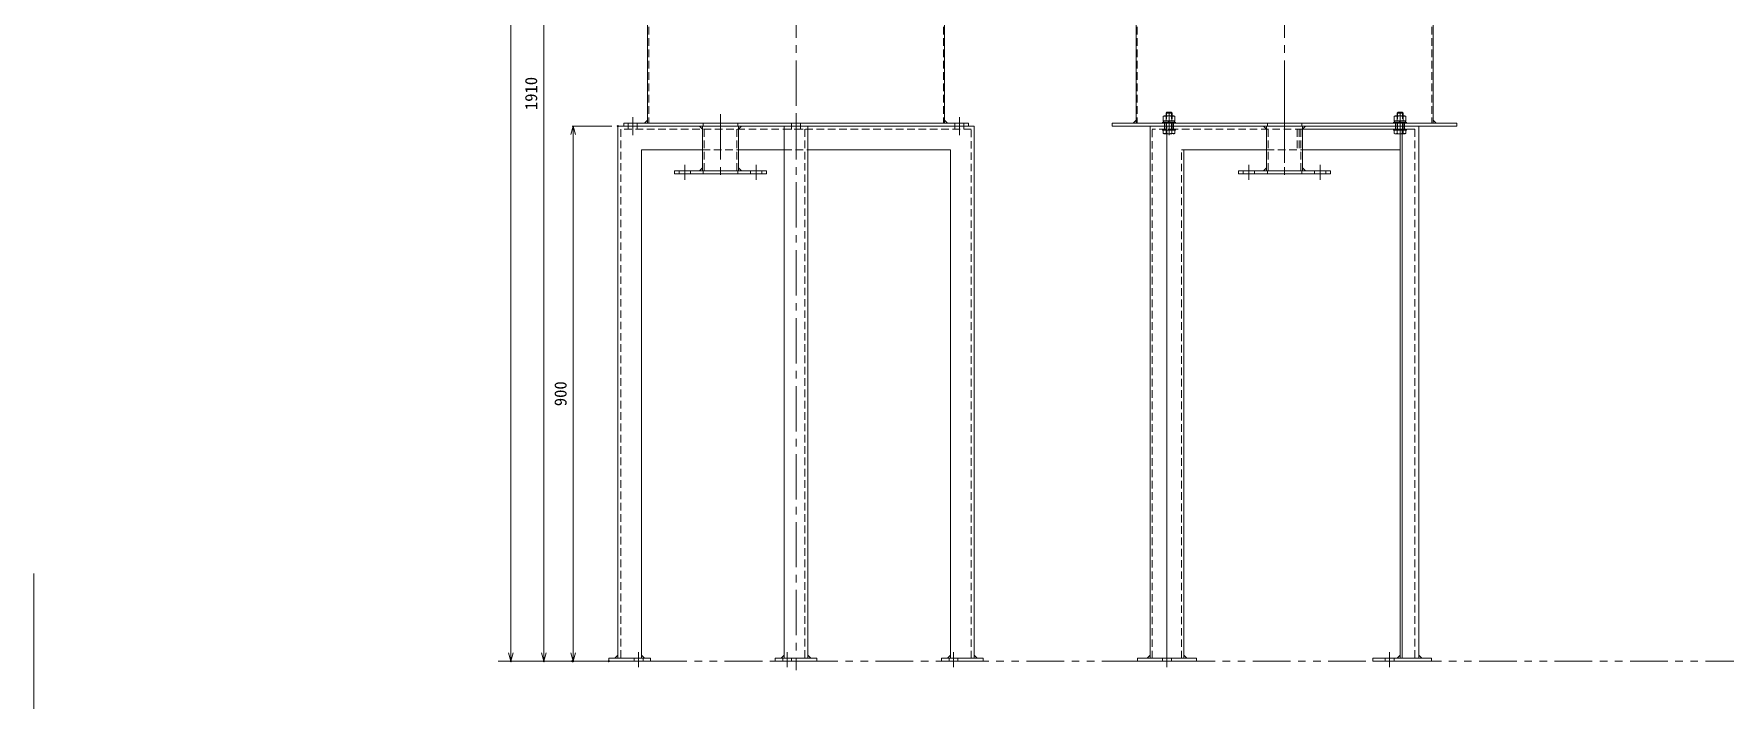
# Model space of a CAD drawing. Units: millimetres at full size. Extents: x -34906 to 7411, y -8440 to 3030.
# Drawn here: x -2950 to -103, y -213 to 908 of the extents above; entities that cross this region are included whole.
import ezdxf
from ezdxf.enums import TextEntityAlignment as Align

# ---------------------------------------------------------------- set-up
doc = ezdxf.new("R2010")
doc.units = ezdxf.units.MM
doc.header["$LTSCALE"] = 4
doc.header["$PDMODE"] = 32
doc.header["$PDSIZE"] = 2
for name, pattern in [('USER1', [28.575, 19.05, -3.175, 3.175, -3.175]), ('USER3', [31.75, 15.875, -3.175, 3.175, -3.175, 3.175, -3.175]), ('USER4', [4.7625, 3.175, -1.5875])]:
    doc.linetypes.add(name, pattern=pattern)
for name, color, linetype, lineweight in [('0-2_01_外形線', 7, 'Continuous', 18), ('0-3_04_中心線', 7, 'USER1', 9), ('0-5_07_寸法線', 7, 'Continuous', 9), ('0-6_02_細線', 5, 'Continuous', 18), ('0-8_05_仮想線', 2, 'Continuous', 18), ('0-A_03_かくれ線', 6, 'USER4', 18)]:
    doc.layers.add(name, color=color, linetype=linetype, lineweight=lineweight)
doc.styles.add('ＭＳ ゴシック', font='')
doc.styles.get('ＭＳ ゴシック').set_extended_font_data('MS Gothic')

msp = doc.modelspace()

# ---------------------------------------------------------------- linework, layer by layer
at = {"layer": '0-2_01_外形線'}
for p, q in [((-1049.364, 768.544), (-1047.799, 769.448)), ((-1031.299, 769.448), (-1047.799, 769.448)), ((-1044.558, 769.443), (-1044.563, 774.293)), ((-1044.541, 774.298), (-1043.041, 775.798)), ((-1044.541, 774.298), (-1034.541, 774.298)), ((-1043.041, 775.798), (-1036.041, 775.798)), ((-1034.541, 774.298), (-1036.041, 775.798)), ((-1034.541, 769.448), (-1034.541, 774.298)), ((-1029.734, 768.544), (-1031.299, 769.448)), ((-660.455, 768.544), (-658.89, 769.448)), ((-642.39, 769.448), (-658.89, 769.448)), ((-655.65, 769.443), (-655.654, 774.293)), ((-655.633, 774.298), (-654.133, 775.798)), ((-655.633, 774.298), (-645.633, 774.298)), ((-654.133, 775.798), (-647.133, 775.798)), ((-645.633, 774.298), (-647.133, 775.798)), ((-645.633, 769.448), (-645.633, 774.298)), ((-640.825, 768.544), (-642.39, 769.448)), ((-1764.394, 752.298), (-1367.382, 752.298)), ((-875.337, 752.298), (-1071.361, 752.298)), ((-1071.361, -142.702), (-1071.361, 752.298)), ((-1049.364, 761.448), (-1049.364, 768.544)), ((-1029.734, 761.448), (-1049.364, 761.448)), ((-1040.959, 761.448), (-1048.749, 761.448)), ((-1048.749, 761.448), (-1048.749, 758.798)), ((-1040.049, 758.798), (-1048.749, 758.798)), ((-1044.456, 761.448), (-1044.456, 768.544)), ((-1043.077, -142.702), (-1043.077, 752.298)), ((-1040.049, 758.798), (-1040.959, 761.448)), ((-1030.349, 761.448), (-1039.959, 761.448)), ((-1039.049, 758.798), (-1039.959, 761.448)), ((-1030.349, 758.798), (-1039.049, 758.798)), ((-1034.641, 761.448), (-1034.641, 768.544)), ((-1030.349, 758.798), (-1030.349, 761.448)), ((-1029.734, 761.448), (-1029.734, 768.544)), ((-814.837, 752.298), (-618.813, 752.298)), ((-814.837, 747.298), (-647.097, 747.298)), ((-660.455, 761.448), (-660.455, 768.544)), ((-640.825, 761.448), (-660.455, 761.448)), ((-660.448, 745.798), (-660.448, 740.301)), ((-660.448, 740.301), (-658.883, 739.398)), ((-652.05, 761.448), (-659.84, 761.448)), ((-659.84, 761.448), (-659.84, 758.798)), ((-651.14, 758.798), (-659.84, 758.798)), ((-655.548, 761.448), (-655.548, 768.544)), ((-655.54, 745.798), (-655.54, 740.301)), ((-651.14, 758.798), (-652.05, 761.448)), ((-641.44, 761.448), (-651.05, 761.448)), ((-650.14, 758.798), (-651.05, 761.448)), ((-650.633, -142.702), (-650.633, 747.298)), ((-641.44, 758.798), (-650.14, 758.798)), ((-647.097, -142.702), (-647.097, 747.298)), ((-645.733, 761.448), (-645.733, 768.544)), ((-641.44, 758.798), (-641.44, 761.448)), ((-640.825, 761.448), (-640.825, 768.544)), ((-618.813, -142.702), (-618.813, 752.298)), ((-1764.394, 712.298), (-1687.382, 712.298)), ((-1014.793, 712.298), (-875.337, 712.298)), ((-1014.793, -142.702), (-1014.793, 712.298)), ((-814.837, 712.298), (-650.633, 712.298)), ((-658.883, 739.398), (-650.633, 739.398)), ((-2950.481, -8439.841), (-2950.481, -0.144)), ((-1043.077, -147.702), (-1043.077, -142.702))]:
    msp.add_line(p, q, dxfattribs=at)
for points in [[(-1917.382, 757.298), (-1417.382, 757.298), (-1417.382, 1757.298), (-1917.382, 1757.298)], [(-1095.094, 757.298), (-595.094, 757.298), (-595.094, 1757.298), (-1095.094, 1757.298)], [(-1957.382, 752.298), (-1377.382, 752.298), (-1377.382, 757.298), (-1957.382, 757.298)], [(-1917.382, 757.298), (-1917.382, 762.298), (-1922.382, 757.298)], [(-1824.893, 752.298), (-1824.893, 747.298), (-1829.893, 752.298)], [(-1824.893, 677.298), (-1764.394, 677.298), (-1764.394, 752.298), (-1824.893, 752.298)], [(-1764.394, 752.298), (-1764.394, 747.298), (-1759.394, 752.298)], [(-1687.382, -142.702), (-1647.382, -142.702), (-1647.382, 752.298), (-1687.382, 752.298)], [(-1417.382, 757.298), (-1417.382, 762.298), (-1412.382, 757.298)], [(-1135.094, 752.298), (-555.094, 752.298), (-555.094, 757.298), (-1135.094, 757.298)], [(-1095.087, 757.298), (-1095.087, 762.298), (-1100.087, 757.298)], [(-1050.549, 757.298), (-1028.549, 757.298), (-1028.549, 758.798), (-1050.549, 758.798)], [(-875.344, 752.298), (-875.344, 747.298), (-880.344, 752.298)], [(-875.344, 677.298), (-814.844, 677.298), (-814.844, 752.298), (-875.344, 752.298)], [(-814.844, 752.298), (-814.844, 747.298), (-809.844, 752.298)], [(-661.64, 757.298), (-639.64, 757.298), (-639.64, 758.798), (-661.64, 758.798)], [(-595.087, 757.298), (-595.087, 762.298), (-590.087, 757.298)], [(-1872.143, 672.298), (-1717.144, 672.298), (-1717.144, 677.298), (-1872.143, 677.298)], [(-1824.893, 677.298), (-1824.893, 682.298), (-1829.893, 677.298)], [(-1764.394, 677.298), (-1764.394, 682.298), (-1759.394, 677.298)], [(-922.594, 672.298), (-767.594, 672.298), (-767.594, 677.298), (-922.594, 677.298)], [(-875.344, 677.298), (-875.344, 682.298), (-880.344, 677.298)], [(-814.844, 677.298), (-814.844, 682.298), (-809.844, 677.298)], [(-1967.382, -142.702), (-1967.382, -137.702), (-1972.382, -142.702)], [(-1927.382, -142.702), (-1927.382, -137.702), (-1922.382, -142.702)], [(-1687.382, -142.702), (-1687.382, -137.702), (-1692.382, -142.702)], [(-1647.382, -142.702), (-1647.382, -137.702), (-1642.382, -142.702)], [(-1407.382, -142.702), (-1407.382, -137.702), (-1412.382, -142.702)], [(-1367.382, -142.702), (-1367.382, -137.702), (-1362.382, -142.702)], [(-1071.361, -142.702), (-1071.361, -137.702), (-1076.361, -142.702)], [(-1014.793, -142.702), (-1014.793, -137.702), (-1009.793, -142.702)], [(-650.633, -142.702), (-650.633, -137.702), (-655.633, -142.702)], [(-618.813, -142.702), (-618.813, -137.702), (-613.813, -142.702)], [(-1982.382, -147.702), (-1912.382, -147.702), (-1912.382, -142.702), (-1982.382, -142.702)], [(-1632.382, -147.702), (-1702.382, -147.702), (-1702.382, -142.702), (-1632.382, -142.702)], [(-1352.382, -147.702), (-1422.382, -147.702), (-1422.382, -142.702), (-1352.382, -142.702)], [(-1092.574, -147.702), (-993.58, -147.702), (-993.58, -142.702), (-1092.574, -142.702)], [(-696.595, -147.702), (-597.6, -147.702), (-597.6, -142.702), (-696.595, -142.702)]]:
    msp.add_lwpolyline(points, close=True, dxfattribs=at)
for points in [[(-1824.893, 752.298), (-1967.382, 752.298), (-1967.382, -142.702), (-1927.382, -142.702), (-1927.382, 712.298), (-1824.893, 712.298)], [(-1647.382, 712.298), (-1407.382, 712.298), (-1407.382, -142.702), (-1367.382, -142.702), (-1367.382, 752.298)], [(-650.633, 747.298), (-661.633, 747.298), (-661.633, 745.798), (-650.633, 745.798)]]:
    msp.add_lwpolyline(points, dxfattribs=at)
for centre, radius, start, end in [((-1046.91, 764.294), 4.907, 60.00001, 119.99999), ((-1039.549, 755.669), 13.779, 69.136, 110.864), ((-1032.188, 764.294), 4.907, 60.00001, 119.99999), ((-658.001, 764.294), 4.907, 60.00001, 119.99999), ((-650.64, 755.669), 13.779, 69.136, 110.864), ((-643.279, 764.294), 4.907, 60.00001, 119.99999), ((-657.994, 744.551), 4.907, 240.00001, 299.99999), ((-650.633, 753.177), 13.779, 249.136, 270)]:
    msp.add_arc(centre, radius, start, end, dxfattribs=at)
at = {"layer": '0-3_04_中心線', "color": 1, "lineweight": 18}
for p, q in [((-1667.382, 1777.298), (-1667.382, 737.298)), ((-845.094, 1777.298), (-845.094, 737.298)), ((-1794.643, 772.298), (-1794.643, 662.298)), ((-1667.382, 772.298), (-1667.382, -162.702)), ((-1039.549, 769.448), (-1039.549, 761.448)), ((-1039.541, 739.398), (-1039.541, 775.798)), ((-845.094, 772.298), (-845.094, 662.298)), ((-845.087, 792.298), (-845.087, 672.298)), ((-845.087, 772.298), (-845.087, 662.298)), ((-650.64, 775.798), (-650.621, 739.398)), ((-1942.382, 767.298), (-1942.382, 742.298)), ((-1942.382, 762.298), (-1942.382, 737.298)), ((-1667.382, 767.298), (-1667.382, 742.298)), ((-1667.382, 762.298), (-1667.382, 737.298)), ((-1392.382, 767.298), (-1392.382, 742.298)), ((-1392.382, 762.298), (-1392.382, 737.298)), ((-1039.549, 767.298), (-1039.549, 742.298)), ((-1039.549, 761.448), (-1039.549, 758.798)), ((-1039.549, 758.798), (-1039.549, 757.298)), ((-1039.541, 762.298), (-1039.541, 737.298)), ((-650.64, 767.298), (-650.64, 742.298)), ((-650.64, 761.448), (-650.64, 758.798)), ((-650.64, 758.798), (-650.64, 757.298)), ((-650.633, 762.298), (-650.633, 737.298)), ((-650.633, 762.298), (-650.633, 737.298)), ((-1854.643, 662.298), (-1854.643, 687.298)), ((-1734.644, 662.298), (-1734.644, 687.298)), ((-905.094, 662.298), (-905.094, 687.298)), ((-785.094, 662.298), (-785.094, 687.298)), ((-1932.382, -132.702), (-1932.382, -157.702)), ((-1682.382, -132.702), (-1682.382, -157.702)), ((-1402.382, -132.702), (-1402.382, -157.702)), ((-1043.077, -132.702), (-1043.077, -157.702)), ((-668.31, -132.702), (-668.31, -157.702))]:
    msp.add_line(p, q, dxfattribs=at)
at = {"layer": '0-5_07_寸法線', "color": 3, "lineweight": 18}
for p, q in [((-2147.492, 2239.298), (-2147.492, -133.702)), ((-2092.027, 1748.298), (-2092.027, -133.702)), ((-1977.382, 752.298), (-2044.524, 752.298)), ((-2042.524, 738.298), (-2042.524, -133.702)), ((-2054.524, -147.702), (-2149.492, -147.702)), ((-1992.382, -147.702), (-2094.027, -147.702)), ((-1992.382, -147.702), (-2044.524, -147.702))]:
    msp.add_line(p, q, dxfattribs=at)
at = {"layer": '0-5_07_寸法線'}
for p, q in [((-2042.524, 752.298), (-2042.524, 738.298)), ((-2147.492, -147.702), (-2147.492, -133.702)), ((-2092.027, -147.702), (-2092.027, -133.702)), ((-2042.524, -147.702), (-2042.524, -133.702))]:
    msp.add_line(p, q, dxfattribs=at)
for points in [[(-2046.275, 738.298), (-2042.524, 752.298), (-2038.772, 738.298)], [(-2143.74, -133.702), (-2147.492, -147.702), (-2151.243, -133.702)], [(-2088.276, -133.702), (-2092.027, -147.702), (-2095.779, -133.702)], [(-2038.772, -133.702), (-2042.524, -147.702), (-2046.275, -133.702)]]:
    msp.add_lwpolyline(points, dxfattribs=at)
for p in [(-1967.382, 752.298), (-2147.492, -147.702), (-2092.027, -147.702), (-2044.524, -147.702), (-2042.524, -147.702), (-1982.382, -147.702)]:
    msp.add_point(p, dxfattribs=at)
at = {"layer": '0-6_02_細線'}
for p, q in [((-1043.658, 769.444), (-1043.664, 775.194)), ((-1035.441, 769.448), (-1035.441, 775.198)), ((-654.75, 769.444), (-654.755, 775.194)), ((-646.533, 769.448), (-646.533, 775.198))]:
    msp.add_line(p, q, dxfattribs=at)
at = {"layer": '0-8_05_仮想線', "linetype": 'USER3'}
msp.add_line((-2168.605, -147.702), (1526.012, -147.702), dxfattribs=at)
at = {"layer": '0-A_03_かくれ線'}
for p, q in [((-1915.382, 1757.298), (-1915.382, 757.298)), ((-1419.382, 1757.298), (-1419.382, 757.298)), ((-1093.094, 1757.298), (-1093.094, 757.298)), ((-597.094, 1757.298), (-597.094, 757.298)), ((-1044.541, 745.798), (-1044.541, 769.448)), ((-1043.641, 745.798), (-1043.641, 769.448)), ((-1035.435, 745.802), (-1035.458, 769.452)), ((-1034.535, 745.803), (-1034.558, 769.453)), ((-655.633, 745.798), (-655.633, 769.448)), ((-654.733, 745.798), (-654.733, 769.448)), ((-646.526, 745.802), (-646.55, 769.452)), ((-645.626, 745.803), (-645.65, 769.453)), ((-1949.882, 757.298), (-1949.882, 752.298)), ((-1949.882, 752.298), (-1949.882, 747.298)), ((-1934.882, 757.298), (-1934.882, 752.298)), ((-1934.882, 752.298), (-1934.882, 747.298)), ((-1824.893, 752.298), (-1764.394, 752.298)), ((-1823.643, 752.298), (-1823.643, 757.298)), ((-1822.093, 677.298), (-1822.093, 752.298)), ((-1767.194, 677.298), (-1767.194, 752.298)), ((-1765.643, 752.298), (-1765.643, 757.298)), ((-1674.882, 757.298), (-1674.882, 752.298)), ((-1674.882, 752.298), (-1674.882, 747.298)), ((-1659.882, 757.298), (-1659.882, 752.298)), ((-1659.882, 752.298), (-1659.882, 747.298)), ((-1399.882, 757.298), (-1399.882, 752.298)), ((-1399.882, 752.298), (-1399.882, 747.298)), ((-1384.882, 757.298), (-1384.882, 752.298)), ((-1384.882, 752.298), (-1384.882, 747.298)), ((-814.837, 747.298), (-1067.826, 747.298)), ((-1067.826, -142.702), (-1067.826, 747.298)), ((-1049.356, 745.798), (-1049.356, 740.301)), ((-1029.727, 745.798), (-1049.356, 745.798)), ((-1049.356, 740.301), (-1047.791, 739.398)), ((-1047.049, 757.298), (-1047.049, 752.298)), ((-1047.041, 752.298), (-1047.041, 747.298)), ((-1044.449, 745.798), (-1044.449, 740.301)), ((-1034.634, 745.798), (-1034.634, 740.301)), ((-1032.049, 757.298), (-1032.049, 752.298)), ((-1032.041, 752.298), (-1032.041, 747.298)), ((-1029.727, 740.301), (-1031.291, 739.398)), ((-1029.727, 745.798), (-1029.727, 740.301)), ((-875.337, 752.298), (-814.837, 752.298)), ((-874.094, 752.298), (-874.094, 757.298)), ((-872.544, 677.298), (-872.544, 752.298)), ((-845.087, 752.298), (-845.087, 747.298)), ((-823.874, 747.298), (-823.874, 712.298)), ((-820.338, 747.298), (-820.338, 712.298)), ((-817.644, 677.298), (-817.644, 752.298)), ((-816.094, 752.298), (-816.094, 757.298)), ((-658.14, 757.298), (-658.14, 752.298)), ((-658.133, 752.298), (-658.133, 747.298)), ((-625.884, 747.298), (-647.097, 747.298)), ((-645.725, 745.798), (-645.725, 740.301)), ((-643.14, 757.298), (-643.14, 752.298)), ((-643.133, 752.298), (-643.133, 747.298)), ((-640.818, 740.301), (-642.383, 739.398)), ((-640.818, 745.798), (-640.818, 740.301)), ((-625.884, 747.298), (-625.884, -142.702)), ((-1824.893, 712.298), (-1764.394, 712.298)), ((-1687.382, 712.298), (-1647.382, 712.298)), ((-1047.791, 739.398), (-1031.291, 739.398)), ((-1018.328, -142.702), (-1018.328, 712.298)), ((-1014.793, 712.298), (-1018.328, 712.298)), ((-875.337, 712.298), (-814.837, 712.298)), ((-642.383, 739.398), (-650.633, 739.398)), ((-1864.143, 677.298), (-1864.143, 672.298)), ((-1845.143, 677.298), (-1845.143, 672.298)), ((-1823.643, 672.298), (-1823.643, 677.298)), ((-1765.643, 672.298), (-1765.643, 677.298)), ((-1744.144, 677.298), (-1744.144, 672.298)), ((-1725.144, 677.298), (-1725.144, 672.298)), ((-914.594, 677.298), (-914.594, 672.298)), ((-895.594, 677.298), (-895.594, 672.298)), ((-874.094, 672.298), (-874.094, 677.298)), ((-816.094, 672.298), (-816.094, 677.298)), ((-794.594, 677.298), (-794.594, 672.298)), ((-775.594, 677.298), (-775.594, 672.298)), ((-1939.882, -142.702), (-1939.882, -147.702)), ((-1924.882, -142.702), (-1924.882, -147.702)), ((-1689.882, -142.702), (-1689.882, -147.702)), ((-1674.882, -142.702), (-1674.882, -147.702)), ((-1409.882, -142.702), (-1409.882, -147.702)), ((-1394.882, -142.702), (-1394.882, -147.702)), ((-1050.577, -142.702), (-1050.577, -147.702)), ((-1035.577, -142.702), (-1035.577, -147.702)), ((-675.81, -142.702), (-675.81, -147.702)), ((-660.81, -142.702), (-660.81, -147.702))]:
    msp.add_line(p, q, dxfattribs=at)
for points in [[(-1372.382, -142.702), (-1372.382, 747.298), (-1962.382, 747.298), (-1962.382, -142.702)], [(-1687.382, 747.298), (-1652.382, 747.298), (-1652.382, -142.702)], [(-650.633, 747.298), (-639.633, 747.298), (-639.633, 745.798), (-650.633, 745.798)]]:
    msp.add_lwpolyline(points, dxfattribs=at)
msp.add_lwpolyline([(-1028.541, 747.298), (-1050.541, 747.298), (-1050.541, 745.798), (-1028.541, 745.798)], close=True, dxfattribs=at)
for centre, radius, start, end in [((-1046.903, 744.551), 4.907, 240.00001, 299.99999), ((-1039.541, 753.177), 13.779, 249.136, 290.864), ((-1032.18, 744.551), 4.907, 240.00001, 299.99999), ((-650.633, 753.177), 13.779, 270, 290.864), ((-643.272, 744.551), 4.907, 240.00001, 299.99999)]:
    msp.add_arc(centre, radius, start, end, dxfattribs=at)

# ---------------------------------------------------------------- texts
at = {"layer": '0-5_07_寸法線', "style": 'ＭＳ ゴシック'}
for s, p in [('1910', (-2097.027, 779.298)), ('900', (-2047.524, 281.298))]:
    msp.add_text(s, height=20.53, rotation=90, dxfattribs=at).set_placement(p, align=Align.BOTTOM_LEFT)
at = {"layer": '0-A_03_かくれ線', "color": 7, "style": 'ＭＳ ゴシック', "width": 0.8}
for p in [(-1037.082, 745.548), (-648.173, 745.548)]:
    msp.add_text('M10×30', height=0.7331, rotation=180, dxfattribs=at).set_placement(p, align=Align.BOTTOM_LEFT)

doc.saveas('drawing.dxf')
